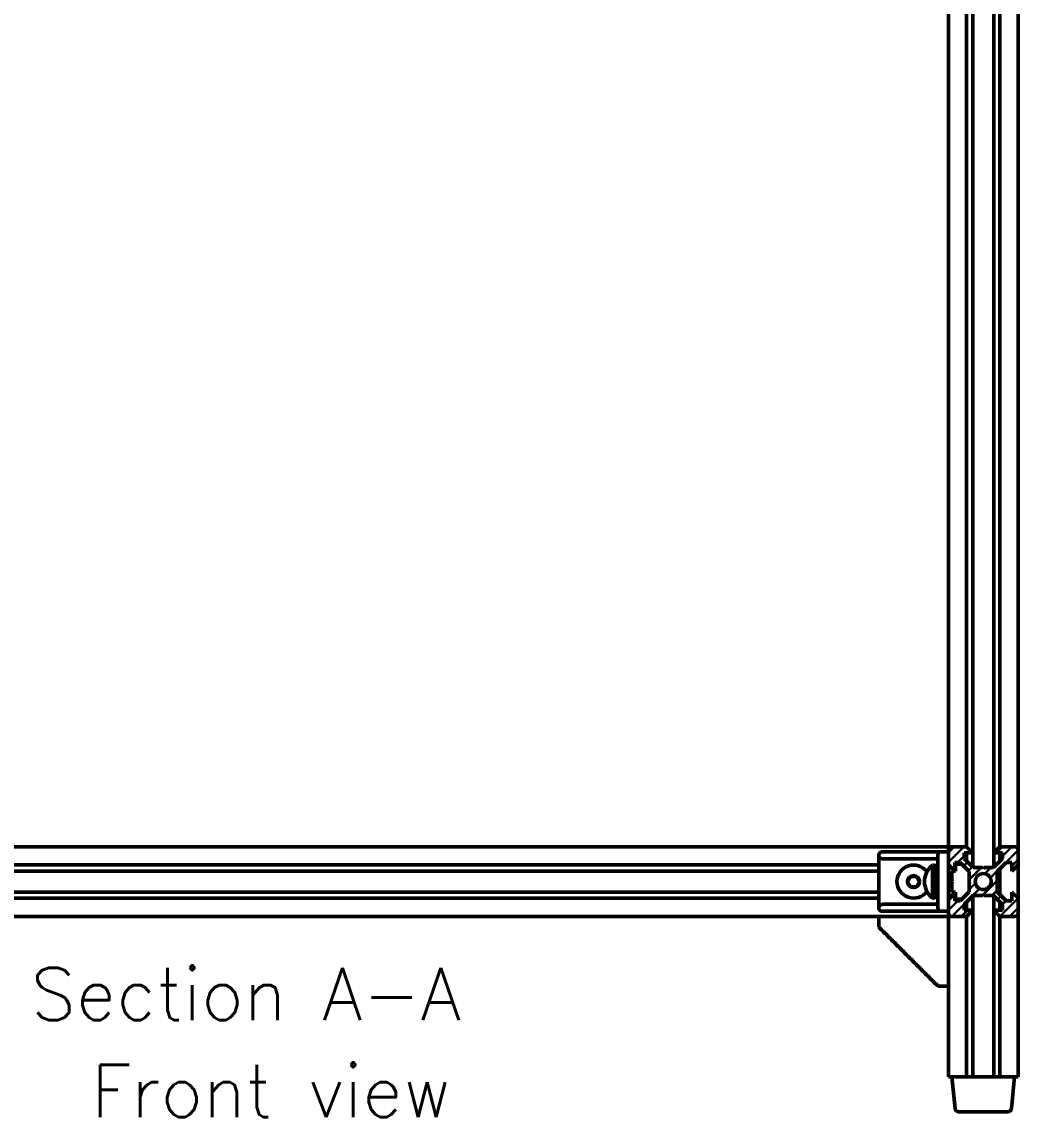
# Model space of a CAD drawing. Extents: x 21047 to 22882, y -7321 to -6014.
# Drawn here: x 21865.4 to 22151.2, y -6649.8 to -6335.7 of the extents above; entities that cross this region are included whole.
import ezdxf

# ---------------------------------------------------------------- set-up
doc = ezdxf.new("R2010")
doc.units = 0
doc.layers.add('Cotas', color=90, linetype='Continuous')
doc.layers.add('Hachura', color=9, linetype='Continuous')
for name, color, linetype, lineweight in [('Fixação e Transmissão', 5, 'Continuous', 50), ('Hotend', 4, 'Continuous', 50), ('Perfis e Cantoneiras', 2, 'Continuous', 50)]:
    doc.layers.add(name, color=color, linetype=linetype, lineweight=lineweight)
doc.styles.get("Standard").update_dxf_attribs({"font": 'romans.shx'})

msp = doc.modelspace()

# ---------------------------------------------------------------- hatches: boundary and pattern name
at = {"layer": 'Hachura'}
h = msp.add_hatch(dxfattribs=at)
h.set_pattern_fill('JIS_LC_8A', color=256, scale=0.25)
h.paths.add_polyline_path([(22135.742, -6588.89), (22138.342, -6586.29), (22140.992, -6586.29), (22141.242, -6586.04), (22141.492, -6586.29), (22144.142, -6586.29), (22146.742, -6588.89), (22146.742, -6590.49), (22144.242, -6590.49), (22146.042, -6592.29), (22149.803, -6592.29), (22150.242, -6592.29, 0.4142136), (22151.242, -6591.29), (22151.242, -6587.09), (22149.442, -6585.29), (22149.442, -6587.79), (22147.842, -6587.79), (22145.242, -6585.19), (22145.242, -6582.54), (22144.992, -6582.29), (22145.242, -6582.04), (22145.242, -6579.39), (22147.842, -6576.79), (22149.442, -6576.79), (22149.442, -6579.29), (22151.242, -6577.49), (22151.242, -6573.29, 0.4142136), (22150.242, -6572.29), (22146.042, -6572.29), (22144.242, -6574.09), (22146.042, -6574.09), (22146.742, -6574.09), (22146.742, -6575.69), (22146.042, -6576.39), (22144.242, -6578.19), (22144.142, -6578.29), (22141.492, -6578.29), (22141.242, -6578.54), (22140.992, -6578.29), (22138.342, -6578.29), (22138.242, -6578.19), (22136.442, -6576.39), (22135.742, -6575.69), (22135.742, -6574.09), (22136.442, -6574.09), (22138.242, -6574.09), (22136.442, -6572.29), (22132.242, -6572.29, 0.4142136), (22131.242, -6573.29), (22131.242, -6577.49), (22133.042, -6579.29), (22133.042, -6576.79), (22134.642, -6576.79), (22137.242, -6579.39), (22137.242, -6582.04), (22137.492, -6582.29), (22137.242, -6582.54), (22137.242, -6585.19), (22134.642, -6587.79), (22133.042, -6587.79), (22133.042, -6585.29), (22131.242, -6587.09), (22131.242, -6591.29, 0.4142136), (22132.242, -6592.29), (22132.803, -6592.29), (22133.803, -6592.29), (22136.442, -6592.29), (22138.242, -6590.49), (22135.742, -6590.49), (22135.742, -6588.89)])
h.paths.add_polyline_path([(22143.542, -6582.29, -1), (22138.942, -6582.29, -1), (22143.542, -6582.29)], flags=16)

# ---------------------------------------------------------------- linework, layer by layer
at = {"layer": 'Fixação e Transmissão'}
for p, q in [((22133.242, -6577.29), (22135.142, -6577.29)), ((22133.242, -6577.29), (22133.242, -6579.29)), ((22135.142, -6577.29), (22137.242, -6579.39)), ((22126.642, -6577.54), (22127.142, -6577.54)), ((22126.642, -6577.54), (22126.642, -6587.04)), ((22127.142, -6577.54), (22127.142, -6582.29)), ((22127.142, -6577.69), (22127.142, -6582.29)), ((22128.242, -6577.69), (22128.242, -6586.89)), ((22131.242, -6579.79), (22132.242, -6579.79)), ((22132.242, -6579.29), (22132.242, -6581.99)), ((22132.242, -6579.29), (22133.242, -6579.29)), ((22137.242, -6579.39), (22137.242, -6585.19)), ((22120.376, -6580.79), (22119.51, -6582.29)), ((22120.376, -6583.79), (22119.51, -6582.29)), ((22122.108, -6580.79), (22122.974, -6582.29)), ((22122.108, -6583.79), (22122.974, -6582.29)), ((22127.142, -6582.29), (22128.242, -6581.993)), ((22127.142, -6582.588), (22128.242, -6582.29)), ((22127.142, -6582.588), (22127.142, -6587.04)), ((22127.142, -6582.588), (22127.142, -6586.89)), ((22132.242, -6581.99), (22132.542, -6582.29)), ((22132.242, -6582.59), (22132.542, -6582.29)), ((22132.242, -6582.59), (22132.242, -6585.29)), ((22122.108, -6583.79), (22122.108, -6583.79)), ((22131.242, -6584.79), (22132.242, -6584.79)), ((22132.242, -6585.29), (22133.242, -6585.29)), ((22133.242, -6585.29), (22133.242, -6587.29)), ((22135.142, -6587.29), (22137.242, -6585.19)), ((22126.642, -6587.04), (22127.142, -6587.04)), ((22133.242, -6587.29), (22135.142, -6587.29))]:
    msp.add_line(p, q, dxfattribs=at)
at = {"layer": 'Fixação e Transmissão', "ltscale": 0.1}
for p, q in [((22128.242, -6577.69), (22127.142, -6577.69)), ((22120.376, -6580.79), (22122.108, -6580.79)), ((22120.376, -6583.79), (22122.108, -6583.79)), ((22128.242, -6586.89), (22127.142, -6586.89))]:
    msp.add_line(p, q, dxfattribs=at)
at = {"layer": 'Fixação e Transmissão'}
msp.add_circle((22121.242, -6582.29), 1.732, dxfattribs=at)
for centre, radius, start, end in [((22121.242, -6582.29), 4.75, 36.25467, 323.74533), ((22130.53, -6582.29), 6.139, 129.30765, 230.69235)]:
    msp.add_arc(centre, radius, start, end, dxfattribs=at)
at = {"layer": 'Hachura'}
for p, q in [((22131.242, -6580.29), (22132.242, -6580.29)), ((22131.242, -6584.29), (22132.242, -6584.29))]:
    msp.add_line(p, q, dxfattribs=at)
at = {"layer": 'Hotend'}
for p, q in [((22150.242, -6638.29), (22132.242, -6638.29)), ((22132.242, -6638.29), (22133.152, -6647.39)), ((22150.242, -6638.29), (22149.332, -6647.39)), ((22148.337, -6648.29), (22134.147, -6648.29))]:
    msp.add_line(p, q, dxfattribs=at)
for centre, start, end in [((22134.147, -6647.29), 185.71059, 270), ((22148.337, -6647.29), 270, 354.28941)]:
    msp.add_arc(centre, 1, start, end, dxfattribs=at)
at = {"layer": 'Perfis e Cantoneiras'}
for p, q in [((22151.242, -6638.29), (22151.242, -6180.29)), ((22146.042, -6572.29), (22146.042, -6200.108)), ((22144.242, -6578.19), (22144.242, -6202.79)), ((22136.442, -6572.29), (22136.442, -6223.409)), ((22138.242, -6578.19), (22138.242, -6223.409)), ((22131.242, -6638.29), (22131.242, -6232.29)), ((22131.242, -6592.29), (22131.242, -6552.29)), ((21771.242, -6572.29), (22132.242, -6572.29)), ((22131.242, -6577.49), (22131.242, -6573.29)), ((22132.242, -6572.29), (22136.442, -6572.29)), ((22135.742, -6574.09), (22138.242, -6574.09)), ((22135.742, -6575.69), (22135.742, -6574.09)), ((22138.242, -6574.09), (22136.442, -6572.29)), ((22136.442, -6576.39), (22136.442, -6574.09)), ((22144.242, -6574.09), (22146.042, -6572.29)), ((22144.242, -6574.09), (22146.742, -6574.09)), ((22146.042, -6572.29), (22150.242, -6572.29)), ((22146.042, -6576.39), (22146.042, -6574.09)), ((22146.742, -6575.69), (22146.742, -6574.09)), ((22151.242, -6577.49), (22151.242, -6573.29)), ((22134.642, -6576.79), (22133.042, -6576.79)), ((22133.042, -6579.29), (22133.042, -6576.79)), ((22137.242, -6579.39), (22134.642, -6576.79)), ((22138.342, -6578.29), (22135.742, -6575.69)), ((22144.142, -6578.29), (22146.742, -6575.69)), ((22145.242, -6579.39), (22147.842, -6576.79)), ((22147.842, -6576.79), (22149.442, -6576.79)), ((22149.442, -6579.29), (22149.442, -6576.79)), ((21791.242, -6577.49), (22111.242, -6577.49)), ((21791.242, -6579.29), (22111.242, -6579.29)), ((22133.042, -6579.29), (22131.242, -6577.49)), ((22137.242, -6582.04), (22137.242, -6579.39)), ((22138.342, -6578.29), (22140.992, -6578.29)), ((22141.242, -6578.54), (22140.992, -6578.29)), ((22141.242, -6578.54), (22141.492, -6578.29)), ((22141.492, -6578.29), (22144.142, -6578.29)), ((22145.242, -6582.04), (22145.242, -6579.39)), ((22146.042, -6585.99), (22146.042, -6578.59)), ((22149.442, -6579.29), (22151.242, -6577.49)), ((22137.492, -6582.29), (22137.242, -6582.04)), ((22137.492, -6582.29), (22137.242, -6582.54)), ((22137.242, -6585.19), (22137.242, -6582.54)), ((22144.992, -6582.29), (22145.242, -6582.04)), ((22144.992, -6582.29), (22145.242, -6582.54)), ((22145.242, -6585.19), (22145.242, -6582.54)), ((21791.242, -6585.29), (22111.242, -6585.29)), ((22133.042, -6585.29), (22131.242, -6587.09)), ((22133.042, -6587.79), (22133.042, -6585.29)), ((22137.242, -6585.19), (22134.642, -6587.79)), ((22138.342, -6586.29), (22135.742, -6588.89)), ((22138.242, -6638.29), (22138.242, -6586.39)), ((22138.342, -6586.29), (22140.992, -6586.29)), ((22141.242, -6586.04), (22140.992, -6586.29)), ((22141.242, -6586.04), (22141.492, -6586.29)), ((22141.492, -6586.29), (22144.142, -6586.29)), ((22144.142, -6586.29), (22146.742, -6588.89)), ((22144.242, -6638.29), (22144.242, -6586.39)), ((22145.242, -6585.19), (22147.842, -6587.79)), ((22149.442, -6587.79), (22149.442, -6585.29)), ((22149.442, -6585.29), (22151.242, -6587.09)), ((21791.242, -6587.09), (22111.242, -6587.09)), ((22131.242, -6591.29), (22131.242, -6587.09)), ((22134.642, -6587.79), (22133.042, -6587.79)), ((22135.742, -6588.89), (22135.742, -6590.49)), ((22136.442, -6590.49), (22136.442, -6588.19)), ((22146.042, -6590.49), (22146.042, -6588.19)), ((22146.742, -6588.89), (22146.742, -6590.49)), ((22147.842, -6587.79), (22149.442, -6587.79)), ((22151.242, -6591.29), (22151.242, -6587.09)), ((21771.242, -6592.29), (22111.242, -6592.29)), ((22132.242, -6592.29), (22136.442, -6592.29)), ((22135.742, -6590.49), (22138.242, -6590.49)), ((22138.242, -6590.49), (22136.442, -6592.29)), ((22136.442, -6638.29), (22136.442, -6592.29)), ((22144.242, -6590.49), (22146.042, -6592.29)), ((22144.242, -6590.49), (22146.742, -6590.49)), ((22146.042, -6638.29), (22146.042, -6592.29)), ((22146.042, -6592.29), (22150.242, -6592.29)), ((22131.242, -6638.29), (22151.242, -6638.29))]:
    msp.add_line(p, q, dxfattribs=at)
at = {"layer": 'Perfis e Cantoneiras', "color": 30}
for p, q in [((22128.656, -6573.79), (22112.242, -6573.79)), ((22128.656, -6573.79), (22112.242, -6573.79)), ((22131.242, -6573.79), (22128.656, -6573.79)), ((22131.242, -6573.79), (22128.656, -6573.79)), ((22131.242, -6590.79), (22131.242, -6573.79)), ((22111.242, -6574.79), (22111.242, -6589.79)), ((22111.242, -6574.79), (22111.242, -6589.79)), ((22112.656, -6575.79), (22128.242, -6575.79)), ((22128.242, -6575.79), (22112.656, -6575.79)), ((22128.242, -6589.79), (22128.242, -6574.79)), ((22128.242, -6589.79), (22128.242, -6574.79)), ((22128.242, -6588.79), (22112.656, -6588.79)), ((22128.242, -6588.79), (22112.656, -6588.79)), ((22111.242, -6595.29), (22111.242, -6592.29)), ((22111.242, -6595.29), (22111.242, -6592.29)), ((22112.242, -6590.79), (22128.656, -6590.79)), ((22128.656, -6590.79), (22112.242, -6590.79)), ((22112.242, -6592.29), (22131.242, -6592.29)), ((22131.242, -6592.29), (22112.242, -6592.29)), ((22131.242, -6590.79), (22128.656, -6590.79)), ((22131.242, -6592.29), (22131.242, -6611.29)), ((22131.242, -6611.29), (22131.242, -6592.29)), ((22131.242, -6612.29), (22128.242, -6612.29)), ((22131.242, -6612.29), (22128.242, -6612.29))]:
    msp.add_line(p, q, dxfattribs=at)
at = {"layer": 'Perfis e Cantoneiras'}
msp.add_circle((22141.242, -6582.29), 2.3, dxfattribs=at)
at = {"layer": 'Perfis e Cantoneiras', "color": 30}
for centre, start, end in [((22112.242, -6574.79), 90, 101.25), ((22112.242, -6574.79), 157.5007, 180), ((22112.242, -6589.79), 180, 202.5), ((22112.242, -6589.79), 258.75, 270)]:
    msp.add_arc(centre, 1, start, end, dxfattribs=at)
at = {"layer": 'Perfis e Cantoneiras'}
for centre, start, end in [((22132.242, -6573.29), 90, 180), ((22150.242, -6573.29), 0, 90), ((22132.242, -6591.29), 180, 270), ((22150.242, -6591.29), 270, 360)]:
    msp.add_arc(centre, 1, start, end, dxfattribs=at)
at = {"layer": 'Perfis e Cantoneiras', "color": 30}
for points, degree in [([(22111.535, -6574.083), (22111.39, -6574.231), (22111.318, -6574.408)], 2), ([(22111.318, -6574.408), (22111.39, -6574.231), (22111.535, -6574.083)], 2), ([(22111.535, -6574.083), (22111.465, -6574.153), (22111.411, -6574.235)], 2), ([(22111.859, -6573.866), (22111.66, -6573.954), (22111.535, -6574.083)], 2), ([(22111.535, -6574.083), (22111.66, -6573.954), (22111.859, -6573.866)], 2), ([(22111.686, -6573.959), (22111.605, -6574.013), (22111.535, -6574.083)], 2), ([(22111.859, -6573.866), (22111.768, -6573.904), (22111.686, -6573.959)], 2), ([(22112.047, -6573.809), (22111.95, -6573.829), (22111.859, -6573.866)], 2), ([(22112.047, -6573.809), (22111.94, -6573.832), (22111.859, -6573.866)], 2), ([(22111.859, -6573.866), (22111.94, -6573.832), (22112.047, -6573.809)], 2), ([(22112.241, -6573.79), (22112.143, -6573.79), (22112.047, -6573.809)], 2), ([(22112.242, -6573.79), (22112.111, -6573.794), (22112.047, -6573.809)], 2), ([(22112.047, -6573.809), (22112.111, -6573.794), (22112.242, -6573.79)], 2), ([(22128.273, -6574.408), (22128.303, -6574.231), (22128.363, -6574.083)], 2), ([(22128.363, -6574.083), (22128.303, -6574.231), (22128.273, -6574.408)], 2), ([(22128.363, -6574.083), (22128.415, -6573.954), (22128.497, -6573.866)], 2), ([(22128.497, -6573.866), (22128.415, -6573.954), (22128.363, -6574.083)], 2), ([(22128.497, -6573.866), (22128.531, -6573.832), (22128.575, -6573.809)], 2), ([(22128.575, -6573.809), (22128.531, -6573.832), (22128.497, -6573.866)], 2), ([(22128.575, -6573.809), (22128.601, -6573.794), (22128.656, -6573.79)], 2), ([(22128.656, -6573.79), (22128.602, -6573.794), (22128.575, -6573.809)], 2), ([(22131.242, -6572.29), (22131.242, -6572.46), (22131.242, -6572.621), (22131.242, -6572.726), (22131.242, -6572.822), (22131.242, -6572.916), (22131.242, -6572.997), (22131.242, -6573.035), (22131.242, -6573.072), (22131.242, -6573.105), (22131.242, -6573.137), (22131.242, -6573.164), (22131.242, -6573.191), (22131.242, -6573.213), (22131.242, -6573.234), (22131.242, -6573.25), (22131.242, -6573.265), (22131.242, -6573.275), (22131.242, -6573.284), (22131.242, -6573.287), (22131.242, -6573.29)], 2), ([(22131.242, -6572.485), (22131.242, -6572.582), (22131.242, -6572.673)], 2), ([(22131.242, -6572.673), (22131.242, -6572.764), (22131.242, -6572.846)], 2), ([(22131.242, -6572.846), (22131.242, -6572.928), (22131.242, -6572.997)], 2), ([(22131.242, -6572.997), (22131.242, -6573.067), (22131.242, -6573.122)], 2), ([(22131.242, -6573.122), (22131.242, -6573.176), (22131.242, -6573.214)], 2), ([(22131.242, -6573.214), (22131.242, -6573.252), (22131.242, -6573.271)], 2), ([(22131.242, -6573.271), (22131.242, -6573.29), (22131.242, -6573.29)], 2), ([(22111.318, -6574.408), (22111.242, -6574.594), (22111.242, -6574.79)], 2), ([(22111.242, -6574.79), (22111.242, -6574.594), (22111.318, -6574.408)], 2), ([(22111.261, -6574.595), (22111.242, -6574.692), (22111.242, -6574.79)], 2), ([(22111.242, -6574.79), (22111.242, -6574.987), (22111.35, -6575.173)], 2), ([(22111.269, -6574.985), (22111.242, -6574.889), (22111.242, -6574.79)], 2), ([(22111.318, -6574.408), (22111.281, -6574.498), (22111.261, -6574.594)], 2), ([(22111.35, -6575.173), (22111.296, -6575.082), (22111.269, -6574.985)], 2), ([(22111.411, -6574.235), (22111.356, -6574.317), (22111.318, -6574.408)], 2), ([(22111.35, -6575.173), (22111.451, -6575.349), (22111.656, -6575.497)], 2), ([(22111.48, -6575.346), (22111.403, -6575.264), (22111.35, -6575.173)], 2), ([(22111.656, -6575.497), (22111.558, -6575.428), (22111.48, -6575.346)], 2), ([(22111.656, -6575.497), (22111.833, -6575.627), (22112.115, -6575.714)], 2), ([(22111.87, -6575.622), (22111.755, -6575.567), (22111.656, -6575.497)], 2), ([(22112.115, -6575.714), (22111.986, -6575.676), (22111.87, -6575.622)], 2), ([(22112.115, -6575.714), (22112.229, -6575.749), (22112.38, -6575.771)], 2), ([(22112.38, -6575.771), (22112.244, -6575.752), (22112.115, -6575.714)], 2), ([(22112.38, -6575.771), (22112.471, -6575.787), (22112.656, -6575.79)], 2), ([(22112.656, -6575.79), (22112.517, -6575.79), (22112.38, -6575.771)], 2), ([(22128.242, -6575.714), (22128.241, -6575.627), (22128.242, -6575.497)], 2), ([(22128.242, -6574.79), (22128.241, -6574.594), (22128.273, -6574.408)], 2), ([(22128.273, -6574.408), (22128.242, -6574.594), (22128.242, -6574.79)], 2), ([(22128.242, -6574.79), (22128.242, -6574.985)], 1), ([(22128.242, -6575.173), (22128.241, -6574.987), (22128.242, -6574.79)], 2), ([(22128.242, -6575.497), (22128.241, -6575.349), (22128.242, -6575.173)], 2), ([(22128.242, -6575.771), (22128.242, -6575.749), (22128.242, -6575.714)], 2), ([(22128.242, -6575.79), (22128.241, -6575.787), (22128.242, -6575.771)], 2), ([(22132.242, -6580.29), (22131.242, -6580.29)], 1), ([(22132.242, -6580.29), (22131.242, -6580.29)], 1), ([(22132.242, -6580.347), (22132.242, -6580.29), (22132.242, -6580.29)], 2), ([(22132.242, -6580.29), (22132.242, -6580.29), (22132.242, -6580.347)], 2), ([(22132.242, -6580.51), (22132.242, -6580.404), (22132.242, -6580.347)], 2), ([(22132.242, -6580.347), (22132.242, -6580.404), (22132.242, -6580.51)], 2), ([(22132.242, -6580.753), (22132.242, -6580.615), (22132.242, -6580.51)], 2), ([(22132.242, -6580.51), (22132.242, -6580.615), (22132.242, -6580.753)], 2), ([(22132.242, -6581.04), (22132.242, -6580.891), (22132.242, -6580.753)], 2), ([(22132.242, -6580.753), (22132.242, -6580.891), (22132.242, -6581.04)], 2), ([(22132.242, -6583.827), (22132.242, -6583.689), (22132.242, -6583.54)], 2), ([(22132.242, -6584.29), (22131.242, -6584.29)], 1), ([(22132.242, -6584.29), (22131.242, -6584.29)], 1), ([(22132.242, -6584.071), (22132.242, -6583.965), (22132.242, -6583.827)], 2), ([(22132.242, -6583.827), (22132.242, -6583.965), (22132.242, -6584.071)], 2), ([(22132.242, -6584.233), (22132.242, -6584.176), (22132.242, -6584.071)], 2), ([(22132.242, -6584.071), (22132.242, -6584.176), (22132.242, -6584.233)], 2), ([(22132.242, -6584.29), (22132.242, -6584.29), (22132.242, -6584.233)], 2), ([(22132.242, -6584.233), (22132.242, -6584.29), (22132.242, -6584.29)], 2), ([(22111.35, -6589.408), (22111.242, -6589.594), (22111.242, -6589.79)], 2), ([(22111.242, -6589.79), (22111.242, -6589.692), (22111.269, -6589.595)], 2), ([(22111.242, -6589.79), (22111.242, -6589.888), (22111.261, -6589.984)], 2), ([(22111.242, -6589.79), (22111.242, -6589.987), (22111.318, -6590.173)], 2), ([(22111.318, -6590.173), (22111.242, -6589.987), (22111.242, -6589.79)], 2), ([(22111.269, -6589.595), (22111.296, -6589.499), (22111.35, -6589.408)], 2), ([(22111.656, -6589.083), (22111.451, -6589.231), (22111.35, -6589.408)], 2), ([(22111.35, -6589.408), (22111.403, -6589.317), (22111.48, -6589.235)], 2), ([(22111.48, -6589.235), (22111.558, -6589.153), (22111.656, -6589.083)], 2), ([(22112.115, -6588.866), (22111.833, -6588.954), (22111.656, -6589.083)], 2), ([(22111.656, -6589.083), (22111.755, -6589.013), (22111.87, -6588.959)], 2), ([(22111.87, -6588.959), (22111.986, -6588.904), (22112.115, -6588.866)], 2), ([(22112.38, -6588.809), (22112.229, -6588.832), (22112.115, -6588.866)], 2), ([(22112.115, -6588.866), (22112.244, -6588.829), (22112.38, -6588.809)], 2), ([(22112.656, -6588.79), (22112.471, -6588.794), (22112.38, -6588.809)], 2), ([(22112.38, -6588.809), (22112.517, -6588.79), (22112.656, -6588.79)], 2), ([(22128.242, -6589.083), (22128.241, -6588.954), (22128.242, -6588.866)], 2), ([(22128.242, -6588.809), (22128.241, -6588.794), (22128.242, -6588.79)], 2), ([(22128.242, -6588.866), (22128.242, -6588.832), (22128.242, -6588.809)], 2), ([(22128.242, -6589.408), (22128.241, -6589.231), (22128.242, -6589.083)], 2), ([(22128.242, -6589.79), (22128.241, -6589.594), (22128.242, -6589.408)], 2), ([(22128.242, -6589.595), (22128.242, -6589.79)], 1), ([(22128.273, -6590.173), (22128.241, -6589.987), (22128.242, -6589.79)], 2), ([(22128.242, -6589.79), (22128.242, -6589.987), (22128.273, -6590.173)], 2), ([(22111.242, -6592.29), (22111.242, -6592.29), (22111.261, -6592.29)], 2), ([(22111.261, -6589.987), (22111.281, -6590.083), (22111.318, -6590.173)], 2), ([(22111.261, -6592.29), (22111.28, -6592.29), (22111.318, -6592.29)], 2), ([(22111.318, -6590.173), (22111.356, -6590.264), (22111.411, -6590.346)], 2), ([(22111.318, -6590.173), (22111.39, -6590.349), (22111.535, -6590.497)], 2), ([(22111.535, -6590.497), (22111.39, -6590.349), (22111.318, -6590.173)], 2), ([(22111.318, -6592.29), (22111.356, -6592.29), (22111.411, -6592.29)], 2), ([(22111.411, -6590.346), (22111.465, -6590.428), (22111.535, -6590.497)], 2), ([(22111.411, -6592.29), (22111.465, -6592.29), (22111.535, -6592.29)], 2), ([(22111.535, -6590.497), (22111.605, -6590.567), (22111.686, -6590.622)], 2), ([(22111.535, -6590.497), (22111.66, -6590.627), (22111.859, -6590.714)], 2), ([(22111.859, -6590.714), (22111.66, -6590.627), (22111.535, -6590.497)], 2), ([(22111.535, -6590.497), (22111.605, -6590.567), (22111.686, -6590.622)], 2), ([(22111.535, -6590.497), (22111.66, -6590.627), (22111.859, -6590.714)], 2), ([(22111.859, -6590.714), (22111.66, -6590.627), (22111.535, -6590.497)], 2), ([(22111.535, -6592.29), (22111.605, -6592.29), (22111.686, -6592.29)], 2), ([(22111.686, -6590.622), (22111.768, -6590.676), (22111.858, -6590.713)], 2), ([(22111.686, -6592.29), (22111.768, -6592.29), (22111.859, -6592.29)], 2), ([(22111.859, -6590.714), (22111.949, -6590.751), (22112.045, -6590.771)], 2), ([(22111.859, -6590.714), (22111.94, -6590.749), (22112.047, -6590.771)], 2), ([(22112.047, -6590.771), (22111.94, -6590.749), (22111.859, -6590.714)], 2), ([(22111.859, -6592.29), (22111.95, -6592.29), (22112.047, -6592.29)], 2), ([(22112.047, -6590.771), (22112.143, -6590.79), (22112.241, -6590.79)], 2), ([(22112.047, -6590.771), (22112.111, -6590.787), (22112.242, -6590.79)], 2), ([(22112.242, -6590.79), (22112.111, -6590.787), (22112.047, -6590.771)], 2), ([(22112.047, -6592.29), (22112.242, -6592.29)], 1), ([(22128.363, -6590.497), (22128.303, -6590.349), (22128.273, -6590.173)], 2), ([(22128.273, -6590.173), (22128.303, -6590.349), (22128.363, -6590.497)], 2), ([(22128.497, -6590.714), (22128.415, -6590.627), (22128.363, -6590.497)], 2), ([(22128.363, -6590.497), (22128.415, -6590.627), (22128.497, -6590.714)], 2), ([(22111.242, -6595.29), (22128.242, -6612.29)], 1)]:
    msp.add_open_spline(points, degree=degree, dxfattribs=at)
for points, knots in [([(22132.242, -6581.04), (22132.242, -6580.843), (22132.242, -6580.649), (22132.242, -6580.51), (22132.242, -6580.491), (22132.242, -6580.473), (22132.242, -6580.454), (22132.242, -6580.42), (22132.242, -6580.39), (22132.242, -6580.364), (22132.242, -6580.354), (22132.242, -6580.343), (22132.242, -6580.332), (22132.242, -6580.325), (22132.242, -6580.317), (22132.242, -6580.309), (22132.242, -6580.304), (22132.242, -6580.3), (22132.242, -6580.295), (22132.242, -6580.293), (22132.242, -6580.292), (22132.242, -6580.29)], [0, 0, 0, 0, 0.785398, 0.785398, 0.785398, 0.897598, 0.897598, 0.897598, 1.122, 1.122, 1.122, 1.2342, 1.2342, 1.2342, 1.3464, 1.3464, 1.3464, 1.4586, 1.4586, 1.4586, 1.5708, 1.5708, 1.5708, 1.5708]), ([(22132.242, -6580.29), (22132.242, -6580.292), (22132.242, -6580.293), (22132.242, -6580.295), (22132.242, -6580.3), (22132.242, -6580.304), (22132.242, -6580.309), (22132.242, -6580.317), (22132.242, -6580.325), (22132.242, -6580.332), (22132.242, -6580.343), (22132.242, -6580.354), (22132.242, -6580.365), (22132.242, -6580.378), (22132.242, -6580.392), (22132.242, -6580.405), (22132.242, -6580.436), (22132.242, -6580.471), (22132.242, -6580.51), (22132.242, -6580.65), (22132.242, -6580.843), (22132.242, -6581.04)], [1.5708, 1.5708, 1.5708, 1.5708, 1.683, 1.683, 1.683, 1.7952, 1.7952, 1.7952, 1.9074, 1.9074, 1.9074, 2.0196, 2.0196, 2.0196, 2.1318, 2.1318, 2.1318, 2.35619, 2.35619, 2.35619, 3.14159, 3.14159, 3.14159, 3.14159]), ([(22132.242, -6584.29), (22132.242, -6584.289), (22132.242, -6584.287), (22132.242, -6584.285), (22132.242, -6584.281), (22132.242, -6584.276), (22132.242, -6584.271), (22132.242, -6584.264), (22132.242, -6584.256), (22132.242, -6584.248), (22132.242, -6584.237), (22132.242, -6584.227), (22132.242, -6584.216), (22132.242, -6584.202), (22132.242, -6584.189), (22132.242, -6584.175), (22132.242, -6584.144), (22132.242, -6584.109), (22132.242, -6584.071), (22132.242, -6583.931), (22132.242, -6583.737), (22132.242, -6583.54)], [1.5708, 1.5708, 1.5708, 1.5708, 1.683, 1.683, 1.683, 1.7952, 1.7952, 1.7952, 1.9074, 1.9074, 1.9074, 2.0196, 2.0196, 2.0196, 2.1318, 2.1318, 2.1318, 2.35619, 2.35619, 2.35619, 3.14159, 3.14159, 3.14159, 3.14159]), ([(22132.242, -6583.54), (22132.242, -6583.737), (22132.242, -6583.931), (22132.242, -6584.071), (22132.242, -6584.089), (22132.242, -6584.108), (22132.242, -6584.127), (22132.242, -6584.161), (22132.242, -6584.19), (22132.242, -6584.216), (22132.242, -6584.227), (22132.242, -6584.237), (22132.242, -6584.248), (22132.242, -6584.256), (22132.242, -6584.264), (22132.242, -6584.271), (22132.242, -6584.276), (22132.242, -6584.281), (22132.242, -6584.286), (22132.242, -6584.287), (22132.242, -6584.289), (22132.242, -6584.29)], [0, 0, 0, 0, 0.785398, 0.785398, 0.785398, 0.897598, 0.897598, 0.897598, 1.122, 1.122, 1.122, 1.2342, 1.2342, 1.2342, 1.3464, 1.3464, 1.3464, 1.4586, 1.4586, 1.4586, 1.5708, 1.5708, 1.5708, 1.5708]), ([(22111.242, -6592.29), (22111.244, -6592.29), (22111.246, -6592.29), (22111.248, -6592.29), (22111.255, -6592.29), (22111.261, -6592.29), (22111.267, -6592.29), (22111.277, -6592.29), (22111.288, -6592.29), (22111.298, -6592.29), (22111.312, -6592.29), (22111.327, -6592.29), (22111.341, -6592.29), (22111.359, -6592.29), (22111.377, -6592.29), (22111.395, -6592.29), (22111.417, -6592.29), (22111.439, -6592.29), (22111.46, -6592.29), (22111.485, -6592.29), (22111.51, -6592.29), (22111.535, -6592.29), (22111.563, -6592.29), (22111.591, -6592.29), (22111.618, -6592.29), (22111.678, -6592.29), (22111.741, -6592.29), (22111.808, -6592.29), (22111.944, -6592.29), (22112.092, -6592.29), (22112.242, -6592.29)], [0, 0, 0, 0, 0.1122, 0.1122, 0.1122, 0.224399, 0.224399, 0.224399, 0.336599, 0.336599, 0.336599, 0.448799, 0.448799, 0.448799, 0.560999, 0.560999, 0.560999, 0.673198, 0.673198, 0.673198, 0.785398, 0.785398, 0.785398, 0.897598, 0.897598, 0.897598, 1.122, 1.122, 1.122, 1.5708, 1.5708, 1.5708, 1.5708])]:
    msp.add_open_spline(points, degree=3, knots=knots, dxfattribs=at)

# ---------------------------------------------------------------- texts
at = {"layer": 'Cotas', "color": 7}
msp.add_text('Front view', height=15, dxfattribs=at).set_placement((21885.239, -6649.838))
at = {"layer": 'Perfis e Cantoneiras', "color": 130}
msp.add_text('Section A-A', height=15, dxfattribs=at).set_placement((21867.986, -6621.992))

doc.saveas('drawing.dxf')
